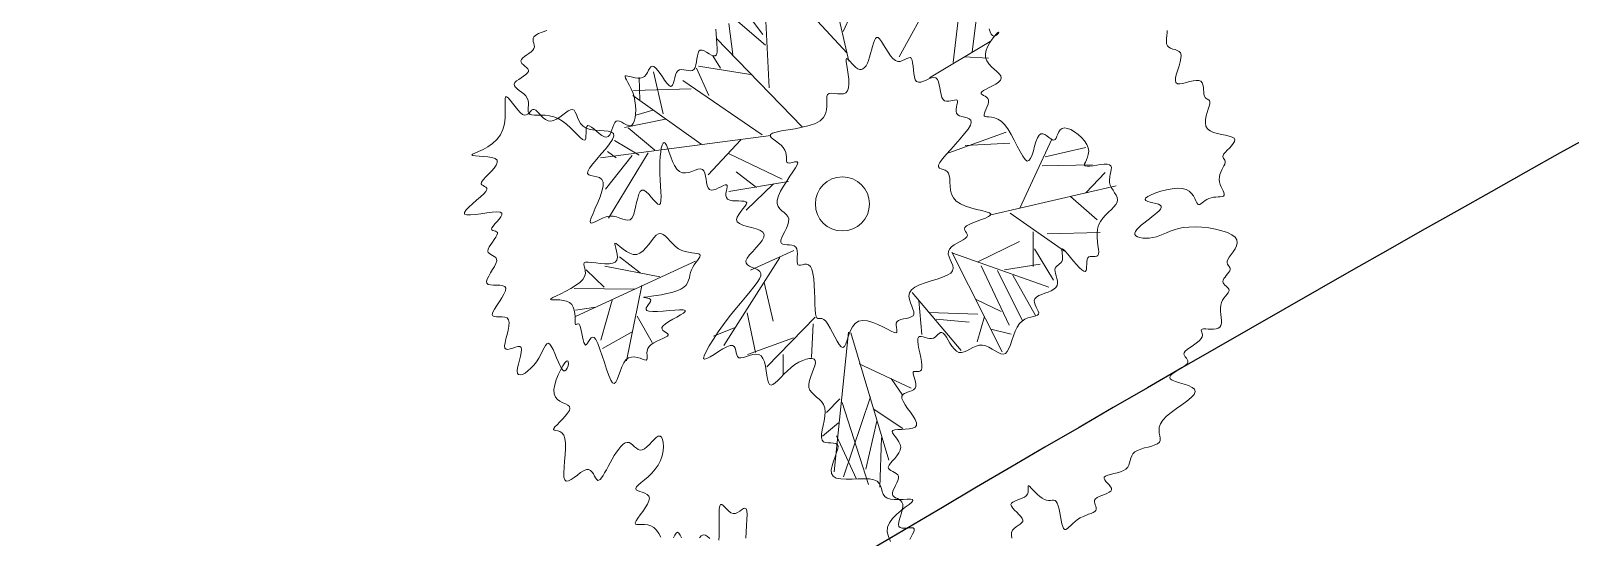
# Model space of a CAD drawing. Extents: x 2080 to 102394, y 2071 to 93424.
# Drawn here: x 84530.2 to 84955.2, y 83870.1 to 84009.9 of the extents above; entities that cross this region are included whole.
import ezdxf

# ---------------------------------------------------------------- set-up
doc = ezdxf.new("R2010")
doc.units = 0
doc.header["$LTSCALE"] = 20
doc.header["$MEASUREMENT"] = 0
doc.layers.add('casuanut tree', color=100, linetype='Continuous', lineweight=5)
doc.layers.add('road', color=2, linetype='Continuous')

# ---------------------------------------------------------------- blocks, each defined once
blk = doc.blocks.new('tr')
at = {"layer": 'casuanut tree'}
for p, q in [((0.2285, 0.3375), (0.4338, 0.5671)), ((-0.1915, 0.4409), (-0.1837, 0.5213)), ((-0.1033, 0.4448), (-0.1641, 0.5272)), ((-0.1035, 0.4735), (-0.1307, 0.5339)), ((-0.1186, 0.3345), (-0.0824, 0.54)), ((0.0987, 0.3768), (-0.0009, 0.552)), ((-0.0583, 0.2167), (-0.2243, 0.4916)), ((0.1017, 0.4342), (0.1621, 0.5128)), ((-0.4024, 0.3315), (-0.4024, 0.4433)), ((-0.2307, 0.4134), (-0.2425, 0.4487)), ((0.0987, 0.3557), (0.0987, 0.4795)), ((-0.317, 0.3781), (-0.4641, 0.4075)), ((-0.4537, 0.3798), (-0.4417, 0.4372)), ((-0.1639, 0.2197), (-0.333, 0.404)), ((-0.2758, 0.3506), (-0.2915, 0.4272)), ((-0.1579, 0.3798), (-0.2847, 0.4312)), ((0.3614, 0.2918), (0.4065, 0.4173)), ((-0.3239, 0.2318), (-0.4688, 0.3949)), ((0.4163, 0.3075), (0.4496, 0.3977)), ((-0.4266, 0.3466), (-0.4719, 0.3436)), ((0.2928, 0.2663), (0.4673, 0.3232)), ((-0.487, 0.2409), (-0.5413, 0.2922)), ((-0.3994, 0.3164), (-0.5081, 0.3194)), ((-0.4447, 0.2439), (-0.499, 0.3164)), ((0.3928, 0.2996), (0.4535, 0.282)), ((-0.4628, 0.2409), (-0.6017, 0.0989)), ((-0.5051, 0.2439), (-0.5926, 0.1744)), ((-0.1428, 0.2137), (-0.5866, 0.256)), ((-0.5473, 0.2469), (-0.5654, 0.2681)), ((-0.2213, 0.2197), (-0.3239, 0.1502)), ((-0.1398, 0.0959), (-0.2605, 0.1925)), ((-0.2092, 0.0898), (-0.2515, 0.1412)), ((-0.1247, 0.0868), (-0.2817, 0.0959)), ((-0.1639, 0.0898), (-0.2485, 0.0385)), ((0.298, 0.0656), (0.455, 0.0838)), ((0.3433, 0.0747), (0.458, 0.0536)), ((0.445, -0.1163), (0.5666, 0.0392)), ((-0.6532, -0.073), (-0.6884, -0.0189)), ((-0.5062, -0.0793), (-0.6394, -0.0202)), ((-0.5539, -0.0579), (-0.5967, -0.0051)), ((0.526, -0.0217), (0.6544, -0.0487)), ((0.5395, -0.0014), (0.6476, -0.0014)), ((-0.4069, -0.0604), (-0.7425, -0.1308)), ((-0.5766, -0.0956), (-0.7299, -0.0592)), ((0.6206, -0.1163), (0.6814, -0.0758)), ((-0.6859, -0.1183), (-0.7387, -0.1145)), ((-0.6407, -0.1107), (-0.6922, -0.205)), ((-0.5565, -0.0906), (-0.6394, -0.2729)), ((-0.1911, -0.1005), (-0.3843, -0.2908)), ((-0.1519, -0.0915), (-0.2726, -0.1156)), ((0.3639, -0.1163), (0.7017, -0.1163)), ((0.5801, -0.1163), (0.6341, -0.1907)), ((-0.2454, -0.1549), (-0.2454, -0.2576)), ((0.4179, -0.1231), (0.5328, -0.2516)), ((-0.5866, -0.166), (-0.564, -0.2415)), ((0.2467, -0.1881), (0.3161, -0.4691)), ((0.249, -0.1907), (0.472, -0.3327)), ((0.4652, -0.1839), (0.445, -0.2718)), ((0.499, -0.1975), (0.6341, -0.2245)), ((-0.608, -0.2025), (-0.6935, -0.2276)), ((-0.3058, -0.2214), (-0.3088, -0.3271)), ((0.307, -0.2274), (0.4248, -0.2002)), ((0.3131, -0.2395), (0.3493, -0.4056)), ((0.458, -0.2274), (0.4882, -0.318)), ((-0.3481, -0.2516), (-0.4054, -0.2606)), ((-0.1368, -0.2727), (-0.2877, -0.3694)), ((0.1229, -0.2667), (0.2134, -0.4419)), ((0.3523, -0.2606), (0.3855, -0.4026)), ((0.3704, -0.2637), (0.464, -0.2697)), ((-0.2032, -0.312), (-0.33, -0.3271)), ((-0.1458, -0.2878), (-0.17, -0.3724)), ((0.135, -0.2908), (0.1229, -0.3785)), ((0.3885, -0.2818), (0.4218, -0.3966)), ((-0.2394, -0.3482), (-0.2515, -0.3996)), ((-0.0613, -0.3301), (-0.179, -0.6745)), ((-0.0552, -0.3331), (-0.0341, -0.6775)), ((0.1531, -0.3271), (0.2768, -0.3603)), ((0.1682, -0.3482), (0.2497, -0.3754)), ((0.2799, -0.3211), (0.3372, -0.3664)), ((0.2919, -0.3694), (0.2587, -0.4298)), ((-0.0526, -0.416), (0.0645, -0.5084)), ((0.301, -0.4056), (0.3493, -0.4298)), ((0.0195, -0.4723), (0.0397, -0.5219)), ((-0.1217, -0.4933), (-0.1639, -0.5204)), ((-0.0436, -0.5061), (-0.1585, -0.6932)), ((-0.1179, -0.5039), (-0.0999, -0.727)), ((-0.1398, -0.5537), (-0.1881, -0.5778)), ((-0.0432, -0.5386), (0.0202, -0.605)), ((-0.1517, -0.585), (-0.1269, -0.7067)), ((-0.0413, -0.5715), (-0.0976, -0.6865))]:
    blk.add_line(p, q, dxfattribs=at)
at = {"layer": 'casuanut tree', "color": 2}
blk.add_line((-0.0391, -0.6166), (-0.0729, -0.7406), dxfattribs=at)
at = {"layer": 'casuanut tree'}
for points in [[(-0.6483, 0.6104), (-0.6603, 0.6087), (-0.6706, 0.607), (-0.6787, 0.6048), (-0.6841, 0.6019), (-0.6872, 0.5983), (-0.6885, 0.5942), (-0.6887, 0.5898), (-0.6885, 0.5852), (-0.6884, 0.5806), (-0.6891, 0.5762), (-0.6911, 0.5722), (-0.695, 0.5686), (-0.7003, 0.5655), (-0.7065, 0.5626), (-0.7131, 0.5599), (-0.7194, 0.5573), (-0.725, 0.5546), (-0.7293, 0.5517), (-0.7317, 0.5485), (-0.7318, 0.5449), (-0.7302, 0.541), (-0.7274, 0.5369), (-0.7241, 0.5327), (-0.7208, 0.5285), (-0.7184, 0.5244), (-0.7173, 0.5205), (-0.7182, 0.5169), (-0.7215, 0.5138), (-0.7268, 0.5109), (-0.7333, 0.5082), (-0.7405, 0.5055), (-0.7477, 0.5028), (-0.7541, 0.5), (-0.7591, 0.4968), (-0.7621, 0.4933), (-0.7625, 0.4892), (-0.7607, 0.4847), (-0.7574, 0.4797), (-0.7531, 0.4744), (-0.7483, 0.4688), (-0.7437, 0.4629), (-0.7398, 0.4567), (-0.7373, 0.4505), (-0.7365, 0.4441), (-0.737, 0.4377), (-0.7384, 0.4316), (-0.7401, 0.4257), (-0.7416, 0.4202), (-0.7424, 0.4153), (-0.7419, 0.4111), (-0.7395, 0.4076), (-0.7351, 0.4051), (-0.7287, 0.4031), (-0.7207, 0.4013), (-0.7115, 0.3992), (-0.7016, 0.3965), (-0.6913, 0.3927), (-0.6809, 0.3876), (-0.6709, 0.3806), (-0.6615, 0.3716), (-0.6529, 0.3611), (-0.6451, 0.35), (-0.6381, 0.3389), (-0.6318, 0.3287), (-0.6264, 0.3201), (-0.6217, 0.3138), (-0.6179, 0.3107), (-0.615, 0.3113), (-0.6126, 0.3148), (-0.6107, 0.3203), (-0.6089, 0.3269), (-0.6072, 0.3337), (-0.6053, 0.3397), (-0.6029, 0.344), (-0.5999, 0.3457), (-0.5962, 0.344), (-0.5917, 0.3396), (-0.5867, 0.3334), (-0.5814, 0.3262), (-0.5758, 0.3189), (-0.5702, 0.3124), (-0.5646, 0.3075), (-0.5594, 0.3051), (-0.5545, 0.3058), (-0.55, 0.3091), (-0.5457, 0.3143), (-0.5417, 0.3205), (-0.5377, 0.3269), (-0.5337, 0.3328), (-0.5297, 0.3375), (-0.5256, 0.34), (-0.5213, 0.34), (-0.5168, 0.3378), (-0.5122, 0.3343), (-0.5075, 0.33), (-0.5027, 0.3258), (-0.4979, 0.3224), (-0.4932, 0.3205), (-0.4885, 0.3209), (-0.4839, 0.324), (-0.4796, 0.3296), (-0.4756, 0.3373), (-0.4721, 0.3467), (-0.4693, 0.3572), (-0.4672, 0.3686), (-0.4661, 0.3803), (-0.4659, 0.3919), (-0.4669, 0.403), (-0.4686, 0.4134), (-0.4708, 0.4228), (-0.4731, 0.4312), (-0.4751, 0.4382), (-0.4765, 0.4437), (-0.477, 0.4475), (-0.4761, 0.4493), (-0.4736, 0.4492), (-0.4697, 0.4475), (-0.4647, 0.4448), (-0.4589, 0.4416), (-0.4526, 0.4384), (-0.446, 0.4359), (-0.4395, 0.4344), (-0.4333, 0.4347), (-0.4277, 0.4369), (-0.4226, 0.4407), (-0.418, 0.4453), (-0.4137, 0.45), (-0.4097, 0.4542), (-0.4059, 0.457), (-0.4021, 0.4579), (-0.3984, 0.4561), (-0.3945, 0.4512), (-0.3906, 0.4438), (-0.3867, 0.4347), (-0.3828, 0.425), (-0.3789, 0.4154), (-0.3751, 0.4068), (-0.3715, 0.4002), (-0.368, 0.3964), (-0.3647, 0.396), (-0.3615, 0.3985), (-0.3584, 0.4032), (-0.3552, 0.4092), (-0.3518, 0.4158), (-0.3482, 0.4222), (-0.3442, 0.4276), (-0.3398, 0.4313), (-0.3349, 0.4327), (-0.3297, 0.4322), (-0.3242, 0.4304), (-0.3186, 0.4281), (-0.313, 0.4258), (-0.3077, 0.4242), (-0.3027, 0.4239), (-0.2982, 0.4257), (-0.2942, 0.4298), (-0.2908, 0.4359), (-0.2876, 0.4431), (-0.2847, 0.4507), (-0.2817, 0.4581), (-0.2785, 0.4643), (-0.2751, 0.4688), (-0.2712, 0.4707), (-0.2666, 0.4697), (-0.2617, 0.4663), (-0.2565, 0.4615), (-0.2512, 0.4562), (-0.246, 0.4515), (-0.2411, 0.4481), (-0.2366, 0.4471), (-0.2329, 0.4493), (-0.2299, 0.4555), (-0.2275, 0.4649), (-0.2255, 0.4765), (-0.2236, 0.4893), (-0.2216, 0.5024), (-0.2193, 0.5146)], [(0.2315, -0.9466), (0.2323, -0.9388), (0.2344, -0.9322), (0.2382, -0.927), (0.2432, -0.9232), (0.249, -0.9204), (0.255, -0.9181), (0.2606, -0.916), (0.2654, -0.9138), (0.2689, -0.911), (0.2704, -0.9074), (0.2697, -0.9026), (0.2673, -0.8968), (0.2636, -0.8905), (0.2593, -0.8839), (0.2551, -0.8773), (0.2516, -0.8711), (0.2494, -0.8656), (0.249, -0.8612), (0.2511, -0.858), (0.2551, -0.8559), (0.2607, -0.8545), (0.2672, -0.8536), (0.2742, -0.8527), (0.2812, -0.8517), (0.2876, -0.8501), (0.293, -0.8477), (0.2969, -0.8442), (0.2995, -0.84), (0.3011, -0.8355), (0.3021, -0.8312), (0.3027, -0.8274), (0.3032, -0.8247), (0.304, -0.8234), (0.3053, -0.824), (0.3074, -0.8268), (0.3103, -0.8313), (0.3137, -0.8372), (0.3177, -0.8438), (0.3221, -0.8508), (0.3269, -0.8574), (0.3318, -0.8633), (0.3369, -0.8679), (0.3419, -0.8709), (0.3468, -0.8726), (0.3515, -0.8736), (0.3559, -0.8743), (0.3597, -0.8752), (0.363, -0.877), (0.3655, -0.88), (0.3673, -0.8848), (0.3681, -0.8918), (0.3682, -0.9005), (0.3679, -0.9102), (0.3674, -0.9203), (0.3669, -0.9303), (0.3668, -0.9393), (0.3672, -0.947), (0.3684, -0.9524), (0.3706, -0.9554), (0.3738, -0.956), (0.3779, -0.9548), (0.3827, -0.9523), (0.3884, -0.9489), (0.3947, -0.945), (0.4016, -0.9412), (0.4089, -0.9378), (0.4167, -0.9353), (0.4246, -0.9335), (0.4324, -0.9322), (0.4399, -0.9312), (0.4467, -0.9302), (0.4526, -0.9291), (0.4574, -0.9276), (0.4607, -0.9254), (0.4625, -0.9225), (0.463, -0.9189), (0.4628, -0.9149), (0.4623, -0.9108), (0.4619, -0.9066), (0.4621, -0.9026), (0.4635, -0.899), (0.4664, -0.8961), (0.4711, -0.894), (0.4772, -0.8924), (0.4842, -0.8912), (0.4915, -0.8902), (0.4986, -0.889), (0.5048, -0.8875), (0.5097, -0.8855), (0.5125, -0.8826), (0.513, -0.8787), (0.5117, -0.8741), (0.5092, -0.869), (0.506, -0.8637), (0.503, -0.8585), (0.5008, -0.8537), (0.5, -0.8496), (0.5013, -0.8465), (0.5051, -0.8446), (0.5111, -0.8435), (0.5187, -0.8431), (0.5273, -0.843), (0.5364, -0.8428), (0.5454, -0.8422), (0.5538, -0.841), (0.5609, -0.8386), (0.5664, -0.8351), (0.5706, -0.8304), (0.5739, -0.8251), (0.5768, -0.8195), (0.5798, -0.8138), (0.5833, -0.8085), (0.5877, -0.8039), (0.5936, -0.8003), (0.6012, -0.798), (0.6102, -0.7967), (0.6199, -0.796), (0.6299, -0.7957), (0.6396, -0.7953), (0.6484, -0.7945), (0.6557, -0.7929), (0.6611, -0.7902), (0.6642, -0.7861), (0.6656, -0.7808), (0.666, -0.7745), (0.6663, -0.7674), (0.6674, -0.7597), (0.6698, -0.7518), (0.6746, -0.7439), (0.6825, -0.7361), (0.694, -0.7287), (0.7081, -0.7216), (0.7238, -0.7149), (0.7397, -0.7083), (0.7546, -0.702), (0.7674, -0.6957), (0.7768, -0.6894), (0.7816, -0.6831), (0.781, -0.6768), (0.776, -0.6704), (0.7678, -0.664), (0.7577, -0.6578), (0.7471, -0.6518), (0.7373, -0.6461), (0.7296, -0.6407), (0.7253, -0.6358), (0.7254, -0.6314), (0.7293, -0.6274), (0.736, -0.6238), (0.7445, -0.6205), (0.7538, -0.6172), (0.763, -0.6141), (0.7711, -0.6109), (0.7771, -0.6076), (0.7803, -0.6042), (0.7812, -0.6005), (0.7804, -0.5968), (0.7787, -0.593), (0.7766, -0.5892), (0.7751, -0.5855), (0.7746, -0.5818), (0.776, -0.5783), (0.7797, -0.5751), (0.7853, -0.5719), (0.7924, -0.5689), (0.8002, -0.5658), (0.8082, -0.5627), (0.8159, -0.5595), (0.8226, -0.5561), (0.8278, -0.5524), (0.831, -0.5485), (0.8327, -0.5444), (0.8331, -0.5405), (0.833, -0.5368), (0.8327, -0.5336), (0.8327, -0.531), (0.8335, -0.5294), (0.8357, -0.5288), (0.8394, -0.5293), (0.8446, -0.5307), (0.8508, -0.5326), (0.8575, -0.5345), (0.8644, -0.5361), (0.871, -0.5368), (0.8769, -0.5364), (0.8818, -0.5344), (0.8854, -0.5305), (0.8878, -0.525), (0.8893, -0.5182), (0.8904, -0.5106), (0.8913, -0.5025), (0.8924, -0.4943), (0.894, -0.4864), (0.8965, -0.4792), (0.8999, -0.4729), (0.9042, -0.4676), (0.909, -0.463), (0.9138, -0.459), (0.9183, -0.4556), (0.9223, -0.4524), (0.9252, -0.4494), (0.9269, -0.4465), (0.9269, -0.4435), (0.9257, -0.4404), (0.9237, -0.4372), (0.9212, -0.434), (0.9188, -0.4307), (0.9167, -0.4273), (0.9155, -0.424), (0.9156, -0.4206), (0.9172, -0.4172), (0.9201, -0.4138), (0.9239, -0.4105), (0.9281, -0.4072), (0.9324, -0.404), (0.9363, -0.4008), (0.9395, -0.3977), (0.9415, -0.3947), (0.9421, -0.3917), (0.9415, -0.3889), (0.9403, -0.3859), (0.939, -0.3828), (0.9379, -0.3795), (0.9377, -0.376), (0.9387, -0.372), (0.9415, -0.3676), (0.9463, -0.3627), (0.9524, -0.3573), (0.9592, -0.3514), (0.9657, -0.3451), (0.9712, -0.3383), (0.9748, -0.3312), (0.9756, -0.3237), (0.973, -0.3158), (0.9663, -0.3076), (0.9561, -0.2994), (0.943, -0.2914), (0.9279, -0.2838), (0.9114, -0.2769), (0.8943, -0.2709), (0.8775, -0.2662), (0.8616, -0.2628), (0.8472, -0.2611), (0.8342, -0.2607), (0.8225, -0.2613), (0.8117, -0.2627), (0.8017, -0.2644), (0.7922, -0.2662), (0.783, -0.2676), (0.7737, -0.2685), (0.7644, -0.2684), (0.7552, -0.2675), (0.7464, -0.2659), (0.7384, -0.2637), (0.7315, -0.2609), (0.7261, -0.2577), (0.7224, -0.2542), (0.7208, -0.2504), (0.7216, -0.2466), (0.7244, -0.2426), (0.729, -0.2387), (0.735, -0.2347), (0.7422, -0.2306), (0.7501, -0.2267), (0.7585, -0.2227), (0.767, -0.2189), (0.7753, -0.2151), (0.783, -0.2115), (0.79, -0.2079), (0.7958, -0.2044), (0.8002, -0.2009), (0.8029, -0.1975), (0.8036, -0.1941), (0.8019, -0.1907), (0.7978, -0.1873), (0.7919, -0.184), (0.7851, -0.1806), (0.7784, -0.1773), (0.7725, -0.1741), (0.7685, -0.1709), (0.7671, -0.1678), (0.7692, -0.1648), (0.7755, -0.1619), (0.7853, -0.1593), (0.7978, -0.1573), (0.8119, -0.1559), (0.8268, -0.1554), (0.8416, -0.1561), (0.8554, -0.158), (0.8672, -0.1614), (0.8764, -0.1664), (0.8832, -0.1726), (0.888, -0.1796), (0.8913, -0.1869), (0.8934, -0.194), (0.8949, -0.2005), (0.8961, -0.206), (0.8976, -0.2099), (0.8996, -0.2119), (0.9022, -0.2123), (0.9054, -0.2114), (0.9091, -0.2097), (0.9134, -0.2075), (0.9182, -0.2053), (0.9234, -0.2033), (0.9291, -0.202), (0.9352, -0.2016), (0.9415, -0.202), (0.9477, -0.2028), (0.9536, -0.2038), (0.959, -0.2046), (0.9636, -0.205), (0.9673, -0.2046), (0.9697, -0.2031), (0.9707, -0.2003), (0.9706, -0.1964), (0.9697, -0.1915), (0.9684, -0.1859), (0.967, -0.1798), (0.966, -0.1733), (0.9656, -0.1667), (0.9663, -0.1603), (0.9682, -0.1541), (0.9711, -0.1483), (0.9747, -0.1428), (0.9787, -0.1376), (0.9826, -0.1328), (0.9862, -0.1284), (0.9892, -0.1244), (0.991, -0.1208), (0.9917, -0.1177), (0.9914, -0.1148), (0.9906, -0.1121), (0.9896, -0.1096), (0.989, -0.107), (0.9891, -0.1044), (0.9904, -0.1015), (0.9933, -0.0983), (0.998, -0.0947), (1.004, -0.0908), (1.0106, -0.0866), (1.0171, -0.0822), (1.0228, -0.0778), (1.027, -0.0733), (1.0291, -0.0688), (1.0282, -0.0645), (1.024, -0.0604), (1.0171, -0.0563), (1.0083, -0.0521), (0.9985, -0.0477), (0.9885, -0.043), (0.9793, -0.0377), (0.9716, -0.0318), (0.9663, -0.0251), (0.964, -0.0175), (0.9644, -0.0092), (0.9667, -0.0006), (0.9705, 0.008), (0.975, 0.0164), (0.9796, 0.0242), (0.9836, 0.0312), (0.9865, 0.0369), (0.9878, 0.0413), (0.9877, 0.0446), (0.9865, 0.047), (0.9846, 0.049), (0.9824, 0.0509), (0.9802, 0.0531), (0.9785, 0.0558), (0.9775, 0.0595), (0.9776, 0.0642), (0.9784, 0.0699), (0.9795, 0.0762), (0.9803, 0.0826), (0.9806, 0.0887), (0.9798, 0.0943), (0.9774, 0.099), (0.973, 0.1023), (0.9664, 0.104), (0.9582, 0.1046), (0.9489, 0.1045), (0.9394, 0.1041), (0.9304, 0.104), (0.9225, 0.1046), (0.9166, 0.1065), (0.9134, 0.1102), (0.9132, 0.1158), (0.9157, 0.1232), (0.92, 0.1319), (0.9255, 0.1413), (0.9312, 0.151), (0.9365, 0.1604), (0.9405, 0.1691), (0.9426, 0.1766), (0.9422, 0.1826), (0.9396, 0.1873), (0.9355, 0.191), (0.9305, 0.1941), (0.9252, 0.197), (0.9201, 0.2001), (0.916, 0.2037), (0.9134, 0.2082), (0.9126, 0.2138), (0.9135, 0.2203), (0.9154, 0.2273), (0.9177, 0.2344), (0.92, 0.2411), (0.9217, 0.2472)], [(0.472, 0.3556), (0.4731, 0.3477), (0.4744, 0.3412), (0.4765, 0.3367), (0.4795, 0.3344), (0.4831, 0.3342), (0.4868, 0.3353), (0.4903, 0.3372), (0.493, 0.3393), (0.4945, 0.3411), (0.4944, 0.3419), (0.4922, 0.3412), (0.4877, 0.3385), (0.4814, 0.3339), (0.474, 0.3279), (0.4662, 0.3206), (0.4588, 0.3123), (0.4525, 0.3034), (0.448, 0.2942), (0.4461, 0.2848), (0.4472, 0.2756), (0.4506, 0.2668), (0.4557, 0.2582), (0.4614, 0.2502), (0.467, 0.2426), (0.4716, 0.2357), (0.4743, 0.2294), (0.4742, 0.224), (0.4709, 0.2193), (0.4648, 0.2154), (0.4568, 0.212), (0.4476, 0.2092), (0.4382, 0.2067), (0.4294, 0.2045), (0.422, 0.2024), (0.4168, 0.2003), (0.4144, 0.1981), (0.4145, 0.1958), (0.4163, 0.1933), (0.4192, 0.1904), (0.4226, 0.1873), (0.4258, 0.1838), (0.4282, 0.1799), (0.4292, 0.1755), (0.4282, 0.1706), (0.4257, 0.1654), (0.4222, 0.1601), (0.4182, 0.1548), (0.4144, 0.1498), (0.4111, 0.1452), (0.4092, 0.1414), (0.4089, 0.1383), (0.4109, 0.1362), (0.4147, 0.1346), (0.4201, 0.133), (0.4265, 0.1307), (0.4337, 0.1273), (0.4411, 0.1222), (0.4484, 0.1148), (0.4551, 0.1045), (0.461, 0.0912), (0.4661, 0.0756), (0.4706, 0.0589), (0.4748, 0.0423), (0.4787, 0.0268), (0.4826, 0.0136), (0.4867, 0.0038), (0.4911, -0.0014), (0.496, -0.0013), (0.5013, 0.0033), (0.507, 0.0112), (0.5128, 0.0211), (0.5187, 0.0319), (0.5247, 0.0423), (0.5305, 0.0512), (0.5362, 0.0572), (0.5415, 0.0596), (0.5465, 0.0588), (0.5513, 0.0557), (0.5557, 0.0511), (0.5599, 0.046), (0.5639, 0.0412), (0.5676, 0.0375), (0.5711, 0.0358), (0.5744, 0.0367), (0.5776, 0.0397), (0.581, 0.044), (0.5846, 0.049), (0.5886, 0.0539), (0.5932, 0.058), (0.5986, 0.0604), (0.6048, 0.0606), (0.612, 0.0579), (0.6199, 0.0526), (0.6278, 0.0453), (0.6354, 0.0365), (0.6422, 0.0267), (0.6478, 0.0164), (0.6516, 0.0061), (0.6533, -0.0037), (0.6525, -0.0124), (0.6498, -0.0202), (0.646, -0.027), (0.6417, -0.0328), (0.6378, -0.0378), (0.6349, -0.0418), (0.6338, -0.0451), (0.6352, -0.0476), (0.6397, -0.0494), (0.6467, -0.0506), (0.6553, -0.0516), (0.6649, -0.0524), (0.6747, -0.0533), (0.6839, -0.0546), (0.6916, -0.0563), (0.6972, -0.0589), (0.7, -0.0623), (0.7005, -0.0665), (0.6992, -0.0715), (0.6967, -0.0772), (0.6937, -0.0833), (0.6907, -0.0899), (0.6883, -0.0968), (0.687, -0.1039), (0.6874, -0.1112), (0.6891, -0.1184), (0.6914, -0.1256), (0.6939, -0.1327), (0.6961, -0.1395), (0.6973, -0.1461), (0.6971, -0.1523), (0.6949, -0.158), (0.6904, -0.1633), (0.6838, -0.1683), (0.6759, -0.1732), (0.6671, -0.1783), (0.6579, -0.1838), (0.649, -0.19), (0.6409, -0.1971), (0.6341, -0.2054), (0.6291, -0.2148), (0.6256, -0.2252), (0.6233, -0.236), (0.6219, -0.2466), (0.6209, -0.2567), (0.62, -0.2657), (0.6189, -0.2732), (0.6172, -0.2786), (0.6147, -0.2817), (0.6114, -0.2828), (0.6076, -0.2825), (0.6034, -0.2816), (0.5992, -0.2804), (0.5951, -0.2797), (0.5912, -0.28), (0.588, -0.282), (0.5853, -0.2859), (0.5832, -0.2913), (0.5815, -0.2975), (0.5798, -0.3037), (0.578, -0.3091), (0.5759, -0.313), (0.5733, -0.3148), (0.5699, -0.3135), (0.5657, -0.3089), (0.5608, -0.3014), (0.5555, -0.292), (0.55, -0.2816), (0.5446, -0.271), (0.5395, -0.2611), (0.5351, -0.2528), (0.5317, -0.247), (0.5292, -0.2444), (0.5277, -0.2446), (0.5268, -0.247), (0.5263, -0.251), (0.5259, -0.2561), (0.5253, -0.2616), (0.5243, -0.2671), (0.5226, -0.2718), (0.5201, -0.2755), (0.5169, -0.2782), (0.5132, -0.2802), (0.5094, -0.282), (0.5057, -0.2837), (0.5024, -0.2858), (0.4997, -0.2885), (0.4979, -0.2921), (0.4971, -0.2969), (0.4971, -0.3027), (0.4975, -0.309), (0.4977, -0.3156), (0.4975, -0.3222), (0.4965, -0.3284), (0.4941, -0.3339), (0.49, -0.3383), (0.484, -0.3415), (0.4764, -0.3436), (0.4678, -0.3451), (0.4589, -0.3462), (0.4501, -0.3473), (0.442, -0.3488), (0.4352, -0.3509), (0.4303, -0.3541), (0.4276, -0.3585), (0.4268, -0.3639), (0.4274, -0.37), (0.4286, -0.3762), (0.4301, -0.3823), (0.4313, -0.3879), (0.4315, -0.3925), (0.4303, -0.3958), (0.4273, -0.3976), (0.4225, -0.3982), (0.4164, -0.3982), (0.4092, -0.3982), (0.4013, -0.3986), (0.393, -0.4001), (0.3845, -0.4031), (0.3763, -0.4082), (0.3685, -0.4157), (0.3612, -0.4251), (0.3543, -0.4355), (0.3477, -0.4462), (0.3414, -0.4564), (0.3353, -0.4652), (0.3293, -0.472), (0.3234, -0.4758), (0.3174, -0.4762), (0.3114, -0.4737), (0.3053, -0.469), (0.299, -0.463), (0.2924, -0.4564), (0.2855, -0.45), (0.2782, -0.4445), (0.2704, -0.4409), (0.2622, -0.4395), (0.2536, -0.44), (0.2449, -0.4417), (0.2362, -0.444), (0.2278, -0.4461), (0.2199, -0.4475), (0.2127, -0.4475), (0.2063, -0.4454), (0.2008, -0.4407), (0.1963, -0.434), (0.1925, -0.4259), (0.1892, -0.4171), (0.1863, -0.4082), (0.1836, -0.3999), (0.1809, -0.3929), (0.1781, -0.3879), (0.175, -0.3853), (0.1716, -0.3848), (0.1679, -0.3859), (0.1639, -0.3879), (0.1596, -0.3903), (0.1551, -0.3927), (0.1504, -0.3943), (0.1455, -0.3947), (0.1403, -0.3934), (0.1351, -0.3911), (0.13, -0.3881), (0.125, -0.3852), (0.1205, -0.383), (0.1165, -0.3821), (0.1131, -0.3832), (0.1105, -0.3868), (0.1089, -0.3933), (0.1079, -0.4022), (0.1074, -0.4128), (0.1072, -0.4242), (0.1069, -0.4358), (0.1064, -0.4467), (0.1055, -0.4561), (0.1038, -0.4634), (0.1013, -0.4679), (0.098, -0.4701), (0.0944, -0.4706), (0.0906, -0.47), (0.0869, -0.4689), (0.0835, -0.468), (0.0808, -0.4678), (0.079, -0.469), (0.0783, -0.4721), (0.0783, -0.4767), (0.0788, -0.4823), (0.0793, -0.4886), (0.0795, -0.4951), (0.079, -0.5012), (0.0775, -0.5066), (0.0745, -0.5107), (0.0699, -0.5134), (0.0641, -0.5148), (0.0576, -0.5156), (0.051, -0.5164), (0.0449, -0.5175), (0.0398, -0.5196), (0.0364, -0.5232), (0.0351, -0.5288), (0.0364, -0.5367), (0.0396, -0.5464), (0.044, -0.5574), (0.0488, -0.5688), (0.0532, -0.5799), (0.0565, -0.5902), (0.0578, -0.5989), (0.0565, -0.6054), (0.0519, -0.6091), (0.0448, -0.6104), (0.0358, -0.6101), (0.0258, -0.6086), (0.0158, -0.6067), (0.0065, -0.6049), (-0.0013, -0.6039), (-0.0066, -0.6043), (-0.0088, -0.6065), (-0.0086, -0.6104), (-0.0066, -0.6157), (-0.0036, -0.622), (-0.0003, -0.6291), (0.0025, -0.6366), (0.004, -0.6442), (0.0036, -0.6516), (0.0006, -0.6585), (-0.0044, -0.6649), (-0.0107, -0.6709), (-0.0178, -0.6764), (-0.0249, -0.6814), (-0.0313, -0.6861), (-0.0363, -0.6904), (-0.0392, -0.6944), (-0.0396, -0.6981), (-0.0379, -0.7015), (-0.0348, -0.7049), (-0.0308, -0.7082), (-0.0265, -0.7117), (-0.0227, -0.7153), (-0.02, -0.7193), (-0.0189, -0.7237), (-0.02, -0.7286), (-0.0228, -0.7339), (-0.0268, -0.7394), (-0.0315, -0.745), (-0.0361, -0.7505), (-0.0403, -0.7559), (-0.0434, -0.7609), (-0.0448, -0.7654), (-0.0442, -0.7693), (-0.042, -0.7729), (-0.0386, -0.7762), (-0.0347, -0.7795), (-0.0308, -0.783), (-0.0274, -0.7869), (-0.0252, -0.7915), (-0.0246, -0.7969), (-0.026, -0.8033), (-0.029, -0.8105), (-0.0331, -0.818), (-0.0375, -0.8257), (-0.0417, -0.8331), (-0.0451, -0.84), (-0.0471, -0.8461), (-0.0471, -0.851), (-0.0446, -0.8546), (-0.0402, -0.857), (-0.0344, -0.8585), (-0.0281, -0.8596), (-0.0218, -0.8606), (-0.0162, -0.8616), (-0.012, -0.8632), (-0.0099, -0.8657), (-0.0104, -0.8692), (-0.0129, -0.8736), (-0.017, -0.8788), (-0.0219, -0.8844), (-0.0271, -0.8903)], [(-0.6241, -0.7479), (-0.6193, -0.7415), (-0.615, -0.7372), (-0.6112, -0.7361), (-0.6082, -0.7389), (-0.6058, -0.7449), (-0.6038, -0.753)], [(-0.5588, -0.7628), (-0.5527, -0.7588), (-0.547, -0.7575), (-0.5418, -0.7596), (-0.537, -0.7643), (-0.5326, -0.7705)], [(-0.511, -0.7799), (-0.5076, -0.7692), (-0.5043, -0.756), (-0.501, -0.7414), (-0.4977, -0.7268), (-0.4946, -0.7133), (-0.4915, -0.7021), (-0.4885, -0.6944), (-0.4855, -0.6911), (-0.4826, -0.6917), (-0.4796, -0.695), (-0.4764, -0.7003), (-0.4728, -0.7066), (-0.4688, -0.7128), (-0.4643, -0.7181), (-0.4592, -0.7214), (-0.4534, -0.7223), (-0.4472, -0.7211), (-0.4411, -0.7189), (-0.4353, -0.7165), (-0.4302, -0.7148), (-0.4263, -0.7146), (-0.4238, -0.7169), (-0.4232, -0.7226), (-0.4246, -0.7321), (-0.4277, -0.7448), (-0.432, -0.7595), (-0.4368, -0.7751), (-0.4417, -0.7906)], [(-0.077, -0.8839), (-0.0798, -0.8706), (-0.0798, -0.8581), (-0.0764, -0.8465), (-0.0689, -0.8362), (-0.0583, -0.827), (-0.0458, -0.819), (-0.0326, -0.812), (-0.0198, -0.8061), (-0.0087, -0.801), (-0.0005, -0.7969), (0.0036, -0.7936), (0.0028, -0.7909), (-0.0022, -0.7888), (-0.0103, -0.7869), (-0.0205, -0.785), (-0.0317, -0.7828), (-0.0428, -0.7801), (-0.0528, -0.7766), (-0.0606, -0.7722), (-0.0654, -0.7665), (-0.0679, -0.7599), (-0.0689, -0.7527), (-0.0693, -0.7451), (-0.0701, -0.7376), (-0.072, -0.7303), (-0.0761, -0.7237), (-0.0831, -0.7181), (-0.0938, -0.7136), (-0.1072, -0.7099), (-0.1223, -0.7068), (-0.138, -0.7038), (-0.1532, -0.7006), (-0.1667, -0.6967), (-0.1775, -0.6917), (-0.1845, -0.6854), (-0.1868, -0.6774), (-0.1852, -0.6681), (-0.1809, -0.658), (-0.1747, -0.6475), (-0.1679, -0.6372), (-0.1615, -0.6275), (-0.1565, -0.619), (-0.1541, -0.6121), (-0.1549, -0.6072), (-0.1584, -0.6038), (-0.1639, -0.6015), (-0.1705, -0.5997), (-0.1774, -0.598), (-0.1837, -0.5957), (-0.1885, -0.5923), (-0.1912, -0.5874), (-0.1911, -0.5804), (-0.1886, -0.5718), (-0.1845, -0.5619), (-0.1795, -0.5512), (-0.1744, -0.5399), (-0.1698, -0.5286), (-0.1666, -0.5176), (-0.1653, -0.5073), (-0.1666, -0.4982), (-0.1699, -0.4899), (-0.1745, -0.4824), (-0.1798, -0.4752), (-0.185, -0.4683), (-0.1895, -0.4614), (-0.1926, -0.4542), (-0.1935, -0.4465), (-0.1917, -0.4381), (-0.1879, -0.4293), (-0.1827, -0.4203), (-0.1769, -0.4114), (-0.1711, -0.4029), (-0.1662, -0.395), (-0.1629, -0.388), (-0.1619, -0.3823), (-0.1638, -0.3779), (-0.1683, -0.375), (-0.1751, -0.3735), (-0.1836, -0.3734), (-0.1935, -0.3746), (-0.2044, -0.377), (-0.2157, -0.3807), (-0.2272, -0.3856), (-0.2384, -0.3916), (-0.2491, -0.3982), (-0.2591, -0.4047), (-0.2682, -0.4106), (-0.2762, -0.4153), (-0.2828, -0.4181), (-0.288, -0.4186), (-0.2914, -0.4161), (-0.2931, -0.4102), (-0.2934, -0.4015), (-0.2928, -0.391), (-0.292, -0.3793), (-0.2913, -0.3674), (-0.2914, -0.356), (-0.2928, -0.3461), (-0.2959, -0.3383), (-0.3012, -0.3334), (-0.3082, -0.3309), (-0.3164, -0.3302), (-0.3251, -0.3306), (-0.3337, -0.3314), (-0.3417, -0.3321), (-0.3484, -0.332), (-0.3533, -0.3304), (-0.3561, -0.3269), (-0.3571, -0.3219), (-0.3571, -0.3161), (-0.3569, -0.3099), (-0.3571, -0.304), (-0.3586, -0.2991), (-0.362, -0.2956), (-0.368, -0.2944), (-0.3771, -0.2956), (-0.3885, -0.2988), (-0.4011, -0.303), (-0.4137, -0.3075), (-0.4254, -0.3114), (-0.435, -0.3139), (-0.4413, -0.3141), (-0.4434, -0.3113), (-0.4404, -0.3048), (-0.4329, -0.2951), (-0.4215, -0.2828), (-0.4071, -0.2686), (-0.3905, -0.2532), (-0.3725, -0.2373), (-0.3538, -0.2215), (-0.3353, -0.2065), (-0.3177, -0.1928), (-0.3014, -0.1806), (-0.2866, -0.1696), (-0.2738, -0.1597), (-0.2633, -0.1509), (-0.2554, -0.1431), (-0.2504, -0.1361), (-0.2486, -0.1299), (-0.2503, -0.1242), (-0.2545, -0.1191), (-0.2603, -0.1142), (-0.2668, -0.1096), (-0.2729, -0.1049), (-0.2776, -0.1001), (-0.28, -0.0949), (-0.279, -0.0893), (-0.2741, -0.0831), (-0.266, -0.0764), (-0.256, -0.0693), (-0.2451, -0.062), (-0.2346, -0.0545), (-0.2257, -0.0471), (-0.2194, -0.0399), (-0.2171, -0.033), (-0.2194, -0.0264), (-0.2257, -0.0202), (-0.2346, -0.0142), (-0.245, -0.0084), (-0.2557, -0.0028), (-0.2656, 0.0029), (-0.2734, 0.0086), (-0.2779, 0.0144), (-0.2784, 0.0204), (-0.2755, 0.0265), (-0.2701, 0.0325), (-0.2634, 0.0383), (-0.2563, 0.0438), (-0.2499, 0.0489), (-0.2451, 0.0534), (-0.243, 0.0572), (-0.2443, 0.0602), (-0.2485, 0.0626), (-0.2547, 0.0646), (-0.2623, 0.0665), (-0.2703, 0.0685), (-0.278, 0.0708), (-0.2845, 0.0737), (-0.2892, 0.0775), (-0.2913, 0.0822), (-0.2913, 0.0876), (-0.2899, 0.0933), (-0.2876, 0.099), (-0.2852, 0.1044), (-0.2833, 0.109), (-0.2825, 0.1126), (-0.2835, 0.1147), (-0.2868, 0.1151), (-0.2919, 0.1143), (-0.2982, 0.1128), (-0.3054, 0.111), (-0.3126, 0.1096), (-0.3195, 0.109), (-0.3254, 0.1097), (-0.3297, 0.1124), (-0.3321, 0.1173), (-0.333, 0.124), (-0.3328, 0.132), (-0.3321, 0.1404), (-0.3315, 0.1489), (-0.3314, 0.1566), (-0.3325, 0.1631), (-0.3353, 0.1676), (-0.3402, 0.1699), (-0.3467, 0.1703), (-0.3545, 0.1696), (-0.3631, 0.1686), (-0.3719, 0.168), (-0.3805, 0.1684), (-0.3883, 0.1707), (-0.395, 0.1755), (-0.4001, 0.1833), (-0.4039, 0.1936), (-0.4065, 0.2053), (-0.4084, 0.2176), (-0.4098, 0.2297), (-0.411, 0.2406), (-0.4124, 0.2495), (-0.4141, 0.2555), (-0.4166, 0.2579), (-0.4197, 0.2568), (-0.4232, 0.2526), (-0.427, 0.2457), (-0.4309, 0.2363), (-0.4349, 0.2248), (-0.4387, 0.2116), (-0.4423, 0.1969), (-0.4455, 0.1813), (-0.4483, 0.1654), (-0.451, 0.1498), (-0.4536, 0.1354), (-0.4561, 0.1228), (-0.4588, 0.1128), (-0.4616, 0.1061), (-0.4648, 0.1034), (-0.4684, 0.1052), (-0.4723, 0.1105), (-0.4766, 0.1182), (-0.4811, 0.1271), (-0.4859, 0.1359), (-0.4908, 0.1436), (-0.4958, 0.149), (-0.5008, 0.1507), (-0.5059, 0.1481), (-0.511, 0.1418), (-0.5161, 0.1328), (-0.5213, 0.1223), (-0.5265, 0.1112), (-0.5317, 0.1007), (-0.5371, 0.0917), (-0.5425, 0.0854), (-0.5481, 0.0824), (-0.5538, 0.0825), (-0.5599, 0.0847), (-0.5663, 0.0885), (-0.5732, 0.0929), (-0.5807, 0.0974), (-0.5888, 0.1011), (-0.5977, 0.1034), (-0.6073, 0.1037), (-0.6172, 0.1024), (-0.6267, 0.1004), (-0.6354, 0.0982), (-0.6426, 0.0966), (-0.6477, 0.0963), (-0.6502, 0.0979), (-0.6495, 0.1023), (-0.6452, 0.1098), (-0.6382, 0.1199), (-0.6293, 0.1318), (-0.6198, 0.1449), (-0.6105, 0.1584), (-0.6024, 0.1715), (-0.5967, 0.1835), (-0.5943, 0.1935), (-0.5958, 0.2012), (-0.6005, 0.2068), (-0.6071, 0.2109), (-0.6144, 0.2141), (-0.6213, 0.217), (-0.6264, 0.2202), (-0.6287, 0.2242), (-0.627, 0.2296), (-0.6203, 0.2369), (-0.6098, 0.2457), (-0.5967, 0.2555), (-0.5823, 0.2659), (-0.5682, 0.2765), (-0.5555, 0.2866), (-0.5458, 0.296), (-0.5403, 0.304), (-0.5399, 0.3103), (-0.5441, 0.3153), (-0.5518, 0.3193), (-0.5619, 0.3228), (-0.5734, 0.3262), (-0.5852, 0.33), (-0.5963, 0.3344), (-0.6056, 0.34), (-0.6123, 0.3471), (-0.6167, 0.3552), (-0.6195, 0.3637), (-0.6212, 0.3723), (-0.6224, 0.3803), (-0.6238, 0.3871), (-0.6258, 0.3923), (-0.6292, 0.3952), (-0.6343, 0.3957), (-0.6409, 0.394), (-0.6487, 0.391), (-0.6572, 0.3872), (-0.6661, 0.3834), (-0.675, 0.3802), (-0.6834, 0.3783), (-0.6911, 0.3783), (-0.6978, 0.3808), (-0.7034, 0.3853), (-0.7082, 0.3911), (-0.7124, 0.3976), (-0.7161, 0.4042), (-0.7195, 0.4102), (-0.7227, 0.4149), (-0.726, 0.4178), (-0.7295, 0.4183), (-0.7332, 0.4171), (-0.7371, 0.4147), (-0.7411, 0.412), (-0.7453, 0.4097), (-0.7496, 0.4084), (-0.7541, 0.409), (-0.7587, 0.4121), (-0.7634, 0.4183), (-0.7681, 0.4266), (-0.7727, 0.4362), (-0.7771, 0.446), (-0.7813, 0.4549), (-0.7851, 0.4619), (-0.7885, 0.466), (-0.7913, 0.4662), (-0.7936, 0.4618), (-0.7957, 0.4534), (-0.7979, 0.4419), (-0.8008, 0.4283), (-0.8046, 0.4137), (-0.8099, 0.3989), (-0.8169, 0.3849), (-0.8262, 0.3727), (-0.838, 0.363), (-0.8513, 0.3557), (-0.8653, 0.3503), (-0.879, 0.3465), (-0.8914, 0.3439), (-0.9015, 0.342), (-0.9082, 0.3405), (-0.9107, 0.3389), (-0.9083, 0.337), (-0.9018, 0.3347), (-0.8926, 0.3319), (-0.882, 0.3286), (-0.8711, 0.3249), (-0.8613, 0.3207), (-0.8538, 0.316), (-0.8499, 0.3107), (-0.8505, 0.305), (-0.8548, 0.2989), (-0.8619, 0.2927), (-0.8707, 0.2864), (-0.8802, 0.2802), (-0.8892, 0.2744), (-0.8967, 0.2692), (-0.9017, 0.2645), (-0.9034, 0.2607), (-0.9025, 0.2575), (-0.9, 0.2547), (-0.8968, 0.252), (-0.8938, 0.2493), (-0.892, 0.2463), (-0.8925, 0.2428), (-0.8961, 0.2386), (-0.9034, 0.2335), (-0.9136, 0.2278), (-0.9253, 0.2216), (-0.9374, 0.2152), (-0.9486, 0.209), (-0.9575, 0.2031), (-0.9629, 0.1979), (-0.9636, 0.1935), (-0.9587, 0.1903), (-0.9492, 0.1879), (-0.9364, 0.1862), (-0.9218, 0.1848), (-0.9067, 0.1836), (-0.8925, 0.1821), (-0.8806, 0.1803), (-0.8724, 0.1778), (-0.8689, 0.1744), (-0.8694, 0.1702), (-0.873, 0.1656), (-0.8787, 0.1607), (-0.8856, 0.1558), (-0.8925, 0.151), (-0.8986, 0.1466), (-0.9028, 0.1428), (-0.9045, 0.1398), (-0.9039, 0.1375), (-0.9018, 0.1355), (-0.8989, 0.1338), (-0.8957, 0.1321), (-0.893, 0.1302), (-0.8914, 0.1278), (-0.8916, 0.1248), (-0.8939, 0.121), (-0.8981, 0.1166), (-0.9035, 0.1117), (-0.9094, 0.1065), (-0.9153, 0.1012), (-0.9205, 0.096), (-0.9244, 0.091), (-0.9265, 0.0865), (-0.9261, 0.0826), (-0.924, 0.079), (-0.9206, 0.0758), (-0.9167, 0.0725), (-0.913, 0.0692), (-0.9101, 0.0654), (-0.9088, 0.0611), (-0.9096, 0.0561), (-0.913, 0.0501), (-0.9184, 0.0436), (-0.925, 0.0366), (-0.9321, 0.0294), (-0.9387, 0.0225), (-0.9441, 0.016), (-0.9474, 0.0102), (-0.9478, 0.0054), (-0.9449, 0.0017), (-0.9392, -0.001), (-0.9318, -0.0032), (-0.9236, -0.0052), (-0.9157, -0.0073), (-0.9089, -0.01), (-0.9043, -0.0135), (-0.9028, -0.0183), (-0.9051, -0.0245), (-0.9106, -0.0319), (-0.9181, -0.04), (-0.9267, -0.0484), (-0.9355, -0.0568), (-0.9433, -0.0646), (-0.9493, -0.0714), (-0.9524, -0.0769), (-0.9518, -0.0807), (-0.9483, -0.0833), (-0.9426, -0.085), (-0.9357, -0.0865), (-0.9286, -0.0881), (-0.922, -0.0905), (-0.9168, -0.0941), (-0.9141, -0.0994), (-0.9143, -0.1068), (-0.917, -0.1157), (-0.9214, -0.1257), (-0.9266, -0.1361), (-0.9319, -0.1462), (-0.9364, -0.1555), (-0.9394, -0.1634), (-0.94, -0.1693), (-0.9377, -0.1727), (-0.933, -0.1742), (-0.9267, -0.1743), (-0.9196, -0.1737), (-0.9124, -0.173), (-0.9059, -0.1729), (-0.901, -0.1741), (-0.8983, -0.1772), (-0.8984, -0.1826), (-0.9009, -0.1899), (-0.905, -0.1985), (-0.9098, -0.2079), (-0.9148, -0.2174), (-0.9192, -0.2263), (-0.9222, -0.2342), (-0.9231, -0.2403), (-0.9213, -0.2442), (-0.9171, -0.246), (-0.9111, -0.2459), (-0.9035, -0.244), (-0.895, -0.2404), (-0.8859, -0.2355), (-0.8767, -0.2294), (-0.8679, -0.2223), (-0.8599, -0.2143), (-0.8527, -0.2061), (-0.8462, -0.1983), (-0.8405, -0.1914), (-0.8354, -0.186), (-0.831, -0.1828), (-0.8272, -0.1823), (-0.824, -0.1851), (-0.8213, -0.1915), (-0.8189, -0.2008), (-0.8168, -0.212), (-0.8148, -0.2241), (-0.8128, -0.236), (-0.8105, -0.2467), (-0.8079, -0.2552), (-0.8049, -0.2606), (-0.8012, -0.262), (-0.7974, -0.2602), (-0.7937, -0.2562), (-0.7905, -0.251), (-0.7883, -0.2456), (-0.7874, -0.2409), (-0.7883, -0.2381), (-0.7913, -0.238), (-0.7967, -0.2415), (-0.8039, -0.2481), (-0.812, -0.2571), (-0.8205, -0.2678), (-0.8285, -0.2794), (-0.8352, -0.2914), (-0.84, -0.303), (-0.842, -0.3135), (-0.8408, -0.3224), (-0.8371, -0.3298), (-0.8316, -0.336), (-0.8254, -0.3413), (-0.8193, -0.346), (-0.8141, -0.3505), (-0.8109, -0.3549), (-0.8105, -0.3597), (-0.8134, -0.3651), (-0.8192, -0.3708), (-0.8269, -0.3768), (-0.8357, -0.3827), (-0.8446, -0.3883), (-0.8528, -0.3935), (-0.8593, -0.3979), (-0.8634, -0.4014), (-0.8644, -0.4039), (-0.8627, -0.4057), (-0.8592, -0.4074), (-0.8547, -0.4096), (-0.8498, -0.4127), (-0.8454, -0.4173), (-0.8421, -0.4239), (-0.8409, -0.433), (-0.8421, -0.4449), (-0.8454, -0.459), (-0.8499, -0.4744), (-0.855, -0.49), (-0.8598, -0.5051), (-0.8637, -0.5187), (-0.8659, -0.5299), (-0.8657, -0.5378), (-0.8625, -0.5417), (-0.8568, -0.5423), (-0.8492, -0.5404), (-0.8403, -0.5369), (-0.8308, -0.5327), (-0.8213, -0.5286), (-0.8125, -0.5255), (-0.8049, -0.5243), (-0.799, -0.5255), (-0.7947, -0.5289), (-0.7916, -0.5338), (-0.7894, -0.5395), (-0.7877, -0.5454), (-0.7862, -0.5509), (-0.7845, -0.5553), (-0.7823, -0.5581), (-0.7794, -0.5586), (-0.7757, -0.5572), (-0.7712, -0.5539), (-0.7661, -0.5492), (-0.7605, -0.5432), (-0.7543, -0.5363), (-0.7477, -0.5288), (-0.7407, -0.5209), (-0.7334, -0.5128), (-0.7259, -0.505), (-0.7184, -0.4977), (-0.711, -0.4911), (-0.7038, -0.4857), (-0.6971, -0.4817), (-0.691, -0.4794), (-0.6855, -0.4792), (-0.6808, -0.4811), (-0.6767, -0.4847), (-0.673, -0.4894), (-0.6695, -0.4945), (-0.6658, -0.4995), (-0.6618, -0.5037), (-0.6571, -0.5066), (-0.6517, -0.5073), (-0.6453, -0.5057), (-0.6382, -0.5022), (-0.6307, -0.4975), (-0.6232, -0.4924), (-0.6158, -0.4876), (-0.6091, -0.4839), (-0.6033, -0.482), (-0.5988, -0.4826), (-0.5958, -0.4862), (-0.5944, -0.4926), (-0.5946, -0.501), (-0.5964, -0.511), (-0.5999, -0.522), (-0.605, -0.5333), (-0.6117, -0.5444), (-0.6202, -0.5547), (-0.6302, -0.5637), (-0.6413, -0.5716), (-0.6526, -0.5783), (-0.6637, -0.5841), (-0.6737, -0.5891), (-0.6821, -0.5935), (-0.6881, -0.5974), (-0.6911, -0.6009), (-0.6907, -0.6042), (-0.6875, -0.6074), (-0.6825, -0.6107), (-0.6765, -0.6143), (-0.6705, -0.6182), (-0.6655, -0.6226), (-0.6623, -0.6277), (-0.6619, -0.6336), (-0.6648, -0.6403), (-0.6706, -0.6477), (-0.6782, -0.6554), (-0.6868, -0.6631), (-0.6954, -0.6705), (-0.7032, -0.6773), (-0.7092, -0.6831), (-0.7125, -0.6876), (-0.7125, -0.6907), (-0.7096, -0.6927), (-0.7044, -0.6942), (-0.6976, -0.6955), (-0.6899, -0.6973), (-0.6818, -0.7), (-0.6741, -0.7041), (-0.6675, -0.7102), (-0.6624, -0.7184), (-0.6586, -0.7283), (-0.6559, -0.739)]]:
    blk.add_lwpolyline(points, dxfattribs=at)
for points in [[(0.1162, 0.331), (0.1121, 0.3357), (0.1082, 0.3416), (0.1046, 0.3481), (0.1014, 0.3543), (0.0985, 0.3594), (0.0961, 0.3629), (0.0941, 0.3638), (0.0925, 0.3614), (0.0915, 0.3554), (0.0907, 0.3462), (0.09, 0.335), (0.089, 0.3227), (0.0876, 0.3102), (0.0854, 0.2985), (0.0823, 0.2886), (0.0779, 0.2814), (0.0722, 0.2777), (0.0654, 0.2767), (0.0579, 0.2778), (0.0502, 0.28), (0.0426, 0.2826), (0.0356, 0.2846), (0.0296, 0.2853), (0.025, 0.2837), (0.022, 0.2793), (0.02, 0.2726), (0.0184, 0.2642), (0.0165, 0.2548), (0.0136, 0.2452), (0.0088, 0.236), (0.0016, 0.2279), (-0.0088, 0.2217), (-0.0228, 0.2178), (-0.0396, 0.216), (-0.0581, 0.2156), (-0.0772, 0.2162), (-0.0958, 0.2173), (-0.1127, 0.2184), (-0.1268, 0.2189), (-0.1372, 0.2183), (-0.1429, 0.2163), (-0.1445, 0.2129), (-0.1429, 0.2084), (-0.139, 0.2028), (-0.1337, 0.1966), (-0.1278, 0.1898), (-0.1223, 0.1827), (-0.118, 0.1755), (-0.1156, 0.1684), (-0.1148, 0.1616), (-0.1151, 0.1551), (-0.116, 0.1492), (-0.1171, 0.1439), (-0.1177, 0.1395), (-0.1174, 0.1361), (-0.1158, 0.1338), (-0.1124, 0.1327), (-0.1078, 0.1324), (-0.1027, 0.1325), (-0.0978, 0.1326), (-0.0936, 0.1321), (-0.0911, 0.1308), (-0.0907, 0.1281), (-0.0932, 0.1237), (-0.0991, 0.1171), (-0.1077, 0.1088), (-0.118, 0.0992), (-0.1291, 0.0886), (-0.1403, 0.0776), (-0.1504, 0.0665), (-0.1587, 0.0558), (-0.1642, 0.0459), (-0.1663, 0.0372), (-0.1655, 0.0296), (-0.1626, 0.0227), (-0.1586, 0.0163), (-0.154, 0.0103), (-0.1499, 0.0044), (-0.147, -0.0017), (-0.1462, -0.0082), (-0.1479, -0.0152), (-0.1518, -0.0226), (-0.1571, -0.0302), (-0.1631, -0.0377), (-0.1691, -0.0449), (-0.1744, -0.0516), (-0.1782, -0.0574), (-0.1799, -0.0622), (-0.179, -0.0659), (-0.1759, -0.0686), (-0.1712, -0.0707), (-0.1655, -0.0725), (-0.1594, -0.0744), (-0.1535, -0.0767), (-0.1485, -0.0796), (-0.145, -0.0837), (-0.1435, -0.0889), (-0.1435, -0.0952), (-0.1447, -0.1019), (-0.1465, -0.1089), (-0.1483, -0.1155), (-0.1498, -0.1215), (-0.1504, -0.1264), (-0.1495, -0.1299), (-0.147, -0.1316), (-0.143, -0.1321), (-0.1381, -0.1321), (-0.1328, -0.1323), (-0.1275, -0.1333), (-0.1228, -0.136), (-0.1191, -0.141), (-0.1169, -0.149), (-0.1166, -0.1604), (-0.1178, -0.1746), (-0.1202, -0.1905), (-0.1232, -0.2073), (-0.1266, -0.224), (-0.1297, -0.2397), (-0.1323, -0.2533), (-0.1338, -0.264), (-0.1339, -0.271), (-0.1328, -0.2751), (-0.1307, -0.2771), (-0.1277, -0.278), (-0.1242, -0.2787), (-0.1203, -0.2801), (-0.1163, -0.2831), (-0.1124, -0.2887), (-0.1087, -0.2975), (-0.1053, -0.3086), (-0.102, -0.3211), (-0.0987, -0.3338), (-0.0954, -0.3457), (-0.092, -0.3556), (-0.0883, -0.3625), (-0.0842, -0.3654), (-0.0798, -0.3634), (-0.0748, -0.3575), (-0.0693, -0.3489), (-0.063, -0.3387), (-0.0559, -0.3284), (-0.048, -0.3189), (-0.0391, -0.3117), (-0.0291, -0.3079), (-0.018, -0.3084), (-0.0062, -0.3125), (0.0058, -0.3192), (0.0177, -0.3276), (0.0289, -0.3366), (0.039, -0.3453), (0.0476, -0.3526), (0.0543, -0.3575), (0.0586, -0.3593), (0.0611, -0.3583), (0.0623, -0.3553), (0.0627, -0.3509), (0.0629, -0.3456), (0.0634, -0.3402), (0.0649, -0.3353), (0.0678, -0.3316), (0.0725, -0.3294), (0.0786, -0.3286), (0.0857, -0.3285), (0.0931, -0.3287), (0.1003, -0.3288), (0.1067, -0.3281), (0.1118, -0.3262), (0.1151, -0.3225), (0.1161, -0.3169), (0.1155, -0.3095), (0.1141, -0.301), (0.1127, -0.2918), (0.112, -0.2826), (0.113, -0.2737), (0.1164, -0.2659), (0.1229, -0.2594), (0.1332, -0.2549), (0.1465, -0.2519), (0.1617, -0.2499), (0.178, -0.2486), (0.1941, -0.2474), (0.2092, -0.246), (0.2222, -0.2437), (0.2322, -0.2403), (0.2383, -0.2353), (0.2411, -0.2289), (0.2416, -0.2217), (0.2406, -0.2138), (0.2389, -0.2057), (0.2375, -0.1978), (0.2372, -0.1904), (0.2389, -0.1839), (0.2432, -0.1786), (0.2496, -0.1744), (0.2575, -0.1709), (0.2661, -0.168), (0.2747, -0.1655), (0.2828, -0.1632), (0.2894, -0.1608), (0.2941, -0.158), (0.2962, -0.1548), (0.2964, -0.1513), (0.2954, -0.1474), (0.2939, -0.1435), (0.2929, -0.1397), (0.293, -0.136), (0.295, -0.1327), (0.2997, -0.1299), (0.3076, -0.1276), (0.3179, -0.1258), (0.3295, -0.1243), (0.3412, -0.1228), (0.3521, -0.1213), (0.361, -0.1194), (0.3668, -0.1171), (0.3684, -0.1141), (0.3651, -0.1103), (0.3576, -0.1056), (0.3472, -0.1002), (0.3348, -0.0939), (0.3216, -0.0869), (0.3087, -0.0791), (0.2973, -0.0705), (0.2884, -0.0611), (0.283, -0.0511), (0.2805, -0.0406), (0.2802, -0.03), (0.2813, -0.0196), (0.2831, -0.0096), (0.2848, -0.0004), (0.2857, 0.0077), (0.2851, 0.0144), (0.2824, 0.0195), (0.2782, 0.0234), (0.2734, 0.0265), (0.2687, 0.0293), (0.2652, 0.0322), (0.2635, 0.0356), (0.2646, 0.04), (0.2693, 0.0459), (0.2781, 0.0536), (0.2902, 0.0627), (0.3044, 0.0727), (0.3197, 0.0834), (0.3349, 0.0941), (0.3488, 0.1046), (0.3603, 0.1142), (0.3684, 0.1226), (0.3721, 0.1294), (0.3721, 0.1348), (0.3692, 0.1392), (0.3643, 0.1428), (0.3583, 0.1461), (0.3521, 0.1492), (0.3465, 0.1525), (0.3425, 0.1564), (0.3407, 0.161), (0.3407, 0.1661), (0.3421, 0.1716), (0.3442, 0.1771), (0.3465, 0.1823), (0.3485, 0.1869), (0.3496, 0.1908), (0.3493, 0.1935), (0.3471, 0.195), (0.3433, 0.1956), (0.3385, 0.1957), (0.3331, 0.1957), (0.3275, 0.196), (0.3222, 0.1972), (0.3176, 0.1996), (0.3143, 0.2037), (0.3126, 0.2097), (0.312, 0.2173), (0.3123, 0.2258), (0.3128, 0.2347), (0.3132, 0.2433), (0.3129, 0.2512), (0.3116, 0.2577), (0.3087, 0.2623), (0.304, 0.2645), (0.2978, 0.2649), (0.2906, 0.264), (0.283, 0.2626), (0.2754, 0.2612), (0.2683, 0.2607), (0.2624, 0.2616), (0.258, 0.2645), (0.2556, 0.27), (0.2549, 0.2775), (0.2553, 0.2864), (0.2564, 0.2959), (0.2577, 0.3054), (0.2587, 0.3141), (0.259, 0.3214), (0.258, 0.3265), (0.2556, 0.329), (0.2517, 0.3294), (0.2467, 0.3285), (0.241, 0.3269), (0.2348, 0.3256), (0.2284, 0.3251), (0.2222, 0.3263), (0.2164, 0.3299), (0.2112, 0.3364), (0.2067, 0.3452), (0.2027, 0.3555), (0.1991, 0.3664), (0.1957, 0.377), (0.1925, 0.3865), (0.1893, 0.394), (0.186, 0.3986), (0.1825, 0.3998), (0.1788, 0.3979), (0.175, 0.3935), (0.1709, 0.3871), (0.1667, 0.3793), (0.1624, 0.3707), (0.1579, 0.362), (0.1533, 0.3536), (0.1486, 0.346), (0.1439, 0.3396), (0.1391, 0.3343), (0.1343, 0.3305), (0.1296, 0.328), (0.125, 0.3272), (0.1205, 0.3282)], [(-0.5999, 0.0324), (-0.601, 0.0306), (-0.601, 0.0259), (-0.6007, 0.0192), (-0.6004, 0.0111), (-0.6006, 0.0027), (-0.602, -0.0051), (-0.605, -0.0117), (-0.6101, -0.016), (-0.6176, -0.0176), (-0.6271, -0.0167), (-0.6378, -0.0142), (-0.649, -0.0106), (-0.6601, -0.0066), (-0.6704, -0.0029), (-0.6791, -0.0002), (-0.6855, 0.0009), (-0.6892, -0.0002), (-0.6908, -0.0033), (-0.6911, -0.0079), (-0.691, -0.0137), (-0.6912, -0.0202), (-0.6926, -0.0272), (-0.6961, -0.0342), (-0.7024, -0.0408), (-0.7121, -0.0468), (-0.7244, -0.0521), (-0.7383, -0.0567), (-0.7528, -0.0607), (-0.7667, -0.0641), (-0.779, -0.067), (-0.7887, -0.0694), (-0.7947, -0.0713), (-0.7963, -0.0728), (-0.794, -0.0741), (-0.7888, -0.0755), (-0.7815, -0.0772), (-0.773, -0.0794), (-0.7643, -0.0824), (-0.7562, -0.0863), (-0.7497, -0.0915), (-0.7453, -0.0981), (-0.743, -0.1057), (-0.7422, -0.1139), (-0.7426, -0.1223), (-0.7438, -0.1303), (-0.7452, -0.1375), (-0.7466, -0.1435), (-0.7474, -0.1479), (-0.7474, -0.1503), (-0.7466, -0.1512), (-0.7453, -0.1511), (-0.7436, -0.1506), (-0.7418, -0.1502), (-0.74, -0.1506), (-0.7384, -0.1522), (-0.7373, -0.1558), (-0.7367, -0.1615), (-0.7366, -0.169), (-0.7367, -0.1774), (-0.7369, -0.1861), (-0.7369, -0.1943), (-0.7365, -0.2013), (-0.7356, -0.2063), (-0.7339, -0.2087), (-0.7314, -0.2081), (-0.7281, -0.2051), (-0.7243, -0.201), (-0.7201, -0.1968), (-0.7159, -0.1935), (-0.7118, -0.1924), (-0.7079, -0.1945), (-0.7046, -0.2008), (-0.702, -0.2122), (-0.6999, -0.2274), (-0.6982, -0.2452), (-0.6966, -0.264), (-0.695, -0.2823), (-0.6931, -0.2988), (-0.6907, -0.3119), (-0.6878, -0.3203), (-0.684, -0.3229), (-0.6794, -0.3205), (-0.6742, -0.3143), (-0.6683, -0.3055), (-0.662, -0.2954), (-0.6551, -0.2853), (-0.6479, -0.2762), (-0.6405, -0.2696), (-0.6328, -0.2662), (-0.6251, -0.2657), (-0.6176, -0.2673), (-0.6105, -0.2703), (-0.6039, -0.274), (-0.5982, -0.2777), (-0.5934, -0.2806), (-0.5898, -0.282), (-0.5875, -0.2814), (-0.5861, -0.2789), (-0.5852, -0.2751), (-0.5844, -0.2703), (-0.5834, -0.2649), (-0.5816, -0.2593), (-0.5786, -0.254), (-0.574, -0.2493), (-0.5676, -0.2456), (-0.5599, -0.2427), (-0.5513, -0.2405), (-0.5426, -0.2387), (-0.5344, -0.2373), (-0.5273, -0.2358), (-0.5219, -0.2343), (-0.5189, -0.2324), (-0.5185, -0.23), (-0.5203, -0.2272), (-0.5232, -0.224), (-0.5266, -0.2206), (-0.5295, -0.2169), (-0.5311, -0.2131), (-0.5304, -0.2092), (-0.5267, -0.2054), (-0.5195, -0.2016), (-0.5096, -0.198), (-0.4982, -0.1945), (-0.4865, -0.1911), (-0.4758, -0.1879), (-0.4672, -0.1849), (-0.462, -0.1821), (-0.4614, -0.1794), (-0.4662, -0.177), (-0.4755, -0.1747), (-0.4881, -0.1725), (-0.5025, -0.1703), (-0.5176, -0.168), (-0.5321, -0.1657), (-0.5445, -0.1631), (-0.5538, -0.1603), (-0.5588, -0.1572), (-0.5602, -0.1538), (-0.5589, -0.1503), (-0.5557, -0.1468), (-0.5516, -0.1432), (-0.5474, -0.1397), (-0.5441, -0.1363), (-0.5425, -0.1332), (-0.5433, -0.1304), (-0.5459, -0.128), (-0.5495, -0.1259), (-0.5533, -0.1242), (-0.5566, -0.123), (-0.5585, -0.1221), (-0.5582, -0.1218), (-0.5549, -0.122), (-0.5481, -0.1226), (-0.5382, -0.1236), (-0.5262, -0.1246), (-0.5127, -0.1255), (-0.4985, -0.126), (-0.4846, -0.1259), (-0.4716, -0.125), (-0.4603, -0.1231), (-0.4514, -0.12), (-0.4445, -0.1158), (-0.4393, -0.1107), (-0.4353, -0.1051), (-0.432, -0.099), (-0.429, -0.0927), (-0.4258, -0.0864), (-0.422, -0.0803), (-0.4174, -0.0746), (-0.4121, -0.0693), (-0.4066, -0.0644), (-0.4013, -0.06), (-0.3968, -0.056), (-0.3934, -0.0524), (-0.3915, -0.0492), (-0.3916, -0.0465), (-0.394, -0.0441), (-0.3984, -0.0419), (-0.4044, -0.0397), (-0.4115, -0.0372), (-0.4192, -0.0341), (-0.4273, -0.0303), (-0.4351, -0.0255), (-0.4423, -0.0194), (-0.4486, -0.012), (-0.454, -0.0038), (-0.4589, 0.0048), (-0.4635, 0.013), (-0.4681, 0.0202), (-0.4729, 0.0259), (-0.4781, 0.0294), (-0.484, 0.0302), (-0.4907, 0.0278), (-0.4983, 0.0229), (-0.5065, 0.0164), (-0.5152, 0.0092), (-0.5242, 0.0021), (-0.5334, -0.0039), (-0.5425, -0.008), (-0.5515, -0.0093), (-0.5602, -0.0072), (-0.5684, -0.0023), (-0.576, 0.0044), (-0.5829, 0.012), (-0.5889, 0.0195), (-0.5938, 0.0261), (-0.5975, 0.0307)]]:
    blk.add_lwpolyline(points, close=True, dxfattribs=at)
at = {"layer": 'casuanut tree', "linetype": 'Continuous'}
blk.add_circle((-0.0014, -0.0017), 0.0703, dxfattribs=at)

msp = doc.modelspace()

# ---------------------------------------------------------------- linework, layer by layer
at = {"linetype": 'Continuous', "ltscale": 0.5}
msp.add_arc((86725.812, 80450.655), 3704.826, 106.253274, 124.66954, dxfattribs=at)
at = {"layer": 'road', "linetype": 'Continuous', "ltscale": 0.5}
for centre, radius, start, end in [((89236.997, 76309.513), 8782.681, 113.283161, 122.4064216), ((88422.824, 77653.261), 7031.947, 115.6378764, 122.6848548)]:
    msp.add_arc(centre, radius, start, end, dxfattribs=at)

# ---------------------------------------------------------------- block references
at = {"layer": 'casuanut tree', "linetype": 'Continuous', "xscale": 106.3053463924066, "yscale": 106.3053463924007, "zscale": 106.3053463924066, "rotation": 13.01607038379721}
msp.add_blockref('tr', (84754.368, 83962.357), dxfattribs=at)

doc.saveas('drawing.dxf')
